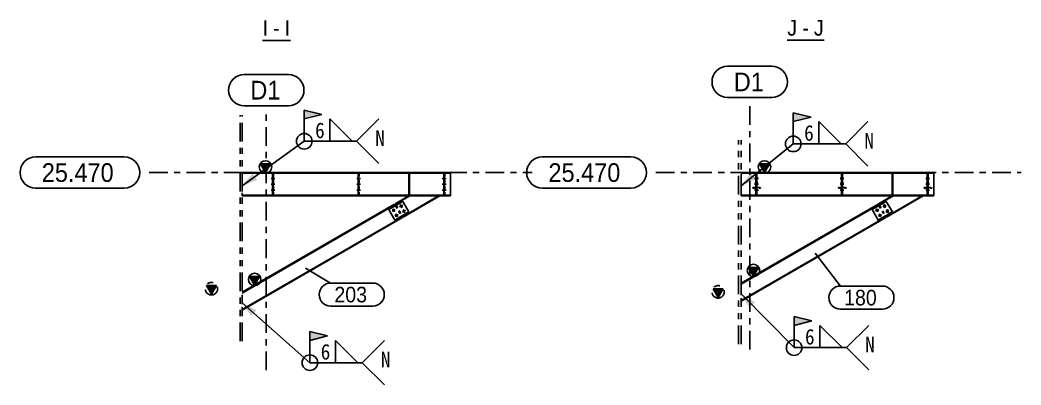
# Model space of a CAD drawing. Header units: millimetres. Extents: x 0 to 594, y 0 to 420.
# Drawn here: x 303.9 to 464.7, y 190.4 to 248.9 of the extents above; entities that cross this region are included whole.
import ezdxf

# ---------------------------------------------------------------- set-up
doc = ezdxf.new("R2010")
doc.units = ezdxf.units.MM
doc.header["$MEASUREMENT"] = 0
for name, pattern in [('XKITLINE00', [0]), ('XKITLINE02', [4, 2, -2]), ('XKITLINE03', [6, 3, -1, 1, -1]), ('XKITLINE04', [3, 0.5, -0.5, 0.5, -0.5, 0.5, -0.5]), ('XKITLINE05', [8, 3, -1, 1, -1, 1, -1])]:
    doc.linetypes.add(name, pattern=pattern)
for name, color, linetype in [('grid', 7, 'Continuous'), ('mark', 7, 'Continuous'), ('part1', 7, 'Continuous'), ('view', 7, 'Continuous'), ('weld', 7, 'Continuous')]:
    doc.layers.add(name, color=color, linetype=linetype)
doc.styles.add('STYLE_1', font='ARIAL.TTF', dxfattribs={"height": 0.2})
doc.styles.add('STYLE_4', font='SIMFANG.TTF', dxfattribs={"height": 0.2})

# ---------------------------------------------------------------- blocks, each defined once
blk = doc.blocks.new('*D1062')
at = {"layer": 'grid', "color": 4, "linetype": 'XKITLINE00'}
for p, q in [((332.86, 1366.14), (347.1, 1366.14)), ((332.86, 1361.14), (347.1, 1361.14))]:
    blk.add_line(p, q, dxfattribs=at)
at = {"layer": 'grid', "color": 4, "linetype": 'XKITLINE03'}
blk.add_line((351.1, 1363.64), (412.61, 1363.64), dxfattribs=at)
at = {"layer": 'grid', "color": 4, "linetype": 'XKITLINE00'}
for centre, start, end in [((332.86, 1363.64), 90, -90), ((347.1, 1363.64), -90, 90)]:
    blk.add_arc(centre, 2.5, start, end, dxfattribs=at)
at = {"layer": 'grid', "color": 4, "style": 'STYLE_1', "width": 0.9}
blk.add_text('25.470', height=3, dxfattribs=at).set_placement((333.86, 1362.14))
blk = doc.blocks.new('*D1063')
at = {"layer": 'weld', "color": 1, "linetype": 'XKITLINE00'}
for p, q in [((376.9, 1333.16), (366.03, 1342.75)), ((376.9, 1333.16), (376.9, 1338.16)), ((376.9, 1338.16), (379.75, 1337.45)), ((376.9, 1336.74), (379.75, 1337.45)), ((384.6, 1333.16), (381.03, 1336.74)), ((381.03, 1336.74), (381.03, 1333.16)), ((385.31, 1333.16), (388.89, 1336.74)), ((376.9, 1333.16), (385.31, 1333.16)), ((381.03, 1333.16), (384.6, 1333.16)), ((385.31, 1333.16), (388.89, 1329.59))]:
    blk.add_line(p, q, dxfattribs=at)
for start, end in [(90, -90), (-90, 90)]:
    blk.add_arc((376.9, 1333.16), 1.25, start, end, dxfattribs=at)
at = {"layer": 'weld', "color": 1}
for points in [[(366.03, 1342.75), (368.32, 1341.56), (366.03, 1342.75), (367.49, 1340.63)], [(376.9, 1336.74), (376.9, 1338.16), (376.9, 1336.74), (379.75, 1337.45)]]:
    blk.add_solid(points, dxfattribs=at)
at = {"layer": 'weld', "color": 1, "style": 'STYLE_4', "width": 0.9}
for s, p in [('6', (378.65, 1333.66)), ('N', (388.31, 1332.41))]:
    blk.add_text(s, height=2.5, dxfattribs=at).set_placement(p)
blk = doc.blocks.new('*D1064')
at = {"layer": 'weld', "color": 1, "linetype": 'XKITLINE00'}
for p, q in [((376, 1368.66), (376, 1373.66)), ((376, 1373.66), (378.85, 1372.95)), ((376, 1372.23), (378.85, 1372.95)), ((383.7, 1368.66), (380.13, 1372.23)), ((380.13, 1372.23), (380.13, 1368.66)), ((384.41, 1368.66), (387.99, 1372.23)), ((376, 1368.66), (366.03, 1361.51)), ((376, 1368.66), (384.41, 1368.66)), ((380.13, 1368.66), (383.7, 1368.66)), ((384.41, 1368.66), (387.99, 1365.09))]:
    blk.add_line(p, q, dxfattribs=at)
for start, end in [(90, -90), (-90, 90)]:
    blk.add_arc((376, 1368.66), 1.25, start, end, dxfattribs=at)
at = {"layer": 'weld', "color": 1}
for points in [[(376, 1372.23), (376, 1373.66), (376, 1372.23), (378.85, 1372.95)], [(366.03, 1361.51), (367.7, 1363.48), (366.03, 1361.51), (368.42, 1362.46)]]:
    blk.add_solid(points, dxfattribs=at)
at = {"layer": 'weld', "color": 1, "style": 'STYLE_4', "width": 0.9}
for s, p in [('6', (377.75, 1369.16)), ('N', (387.41, 1367.91))]:
    blk.add_text(s, height=2.5, dxfattribs=at).set_placement(p)
blk = doc.blocks.new('*D1065')
at = {"layer": 'grid', "color": 4, "linetype": 'XKITLINE00'}
for p, q in [((366.35, 1379.35), (373.46, 1379.35)), ((366.35, 1374.35), (373.46, 1374.35))]:
    blk.add_line(p, q, dxfattribs=at)
at = {"layer": 'grid', "color": 4, "linetype": 'XKITLINE03'}
blk.add_line((369.9, 1331.94), (369.9, 1373.35), dxfattribs=at)
at = {"layer": 'grid', "color": 4, "linetype": 'XKITLINE00'}
for centre, start, end in [((366.35, 1376.85), 90, -90), ((373.46, 1376.85), -90, 90)]:
    blk.add_arc(centre, 2.5, start, end, dxfattribs=at)
at = {"layer": 'grid', "color": 4, "style": 'STYLE_1', "width": 0.9}
blk.add_text('D1', height=3, dxfattribs=at).set_placement((367.35, 1375.35))
blk = doc.blocks.new('*D1066')
at = {"layer": 'mark', "color": 1, "linetype": 'XKITLINE00'}
for p, q in [((376.21, 1348.34), (380.24, 1345.93)), ((380.24, 1345.93), (387, 1345.93)), ((380.24, 1345.93), (380.24, 1345.93)), ((380.24, 1342.23), (387, 1342.23))]:
    blk.add_line(p, q, dxfattribs=at)
for centre, start, end in [((380.24, 1344.08), 90, -90), ((387, 1344.08), -90, 90)]:
    blk.add_arc(centre, 1.85, start, end, dxfattribs=at)
at = {"layer": 'mark', "color": 1, "style": 'STYLE_1', "width": 0.9}
blk.add_text('203', height=2.5, dxfattribs=at).set_placement((380.84, 1342.83))
blk = doc.blocks.new('*D1067')
at = {"layer": 'part1', "color": 6, "linetype": 'XKITLINE05'}
for p, q in [((365.72, 1336.62), (365.72, 1372.85)), ((366.03, 1336.62), (366.03, 1372.85)), ((361.1, 1344.12), (360.3, 1345.52)), ((360.3, 1345.52), (361.9, 1345.52)), ((361.9, 1345.52), (361.1, 1344.12))]:
    blk.add_line(p, q, dxfattribs=at)
blk.add_circle((361.1, 1345.02), 1, dxfattribs=at)
at = {"layer": 'part1', "color": 6}
blk.add_solid([(360.3, 1345.52), (361.9, 1345.52), (360.3, 1345.52), (361.1, 1344.12)], dxfattribs=at)
blk = doc.blocks.new('*D1068')
at = {"layer": 'part1', "color": 0, "linetype": 'XKITLINE00'}
for p, q in [((384.64, 1360), (384.64, 1363.53)), ((384.64, 1363.53), (384.74, 1363.53)), ((384.74, 1360), (384.74, 1363.53)), ((384.64, 1360), (384.74, 1360))]:
    blk.add_line(p, q, dxfattribs=at)
at = {"layer": 'part1', "color": 2, "linetype": 'XKITLINE04'}
for p, q in [((384.64, 1363.34), (384.74, 1363.34)), ((384.64, 1360.19), (384.74, 1360.19))]:
    blk.add_line(p, q, dxfattribs=at)
blk = doc.blocks.new('*D1069')
at = {"layer": 'part1', "color": 2, "linetype": 'XKITLINE04'}
for p, q in [((384.64, 1363.34), (384.64, 1363.53)), ((384.64, 1363.53), (384.74, 1363.53)), ((384.64, 1363.39), (384.74, 1363.39)), ((384.64, 1360), (384.64, 1363.34)), ((384.64, 1363.33), (384.64, 1363.34)), ((384.64, 1363.34), (384.74, 1363.34)), ((384.64, 1363.33), (384.74, 1363.33)), ((384.64, 1360.2), (384.64, 1363.33)), ((384.64, 1363.33), (384.74, 1363.33)), ((384.64, 1363.33), (384.64, 1363.33)), ((384.74, 1363.34), (384.74, 1363.53)), ((384.74, 1360), (384.74, 1363.34)), ((384.74, 1363.33), (384.74, 1363.34)), ((384.74, 1360.2), (384.74, 1363.33)), ((384.74, 1363.33), (384.74, 1363.33)), ((384.64, 1360.2), (384.74, 1360.2)), ((384.64, 1360.2), (384.74, 1360.2)), ((384.64, 1360.19), (384.74, 1360.19)), ((384.64, 1360.14), (384.74, 1360.14)), ((384.64, 1360), (384.74, 1360))]:
    blk.add_line(p, q, dxfattribs=at)
blk = doc.blocks.new('*D1070')
at = {"layer": 'part1', "color": 0, "linetype": 'XKITLINE00'}
for p, q in [((370.89, 1360), (370.89, 1363.53)), ((370.89, 1363.53), (370.99, 1363.53)), ((370.99, 1360), (370.99, 1363.53)), ((370.89, 1360), (370.99, 1360))]:
    blk.add_line(p, q, dxfattribs=at)
at = {"layer": 'part1', "color": 2, "linetype": 'XKITLINE04'}
for p, q in [((370.89, 1363.34), (370.99, 1363.34)), ((370.89, 1360.19), (370.99, 1360.19))]:
    blk.add_line(p, q, dxfattribs=at)
blk = doc.blocks.new('*D1071')
at = {"layer": 'part1', "color": 2, "linetype": 'XKITLINE04'}
for p, q in [((370.89, 1363.34), (370.89, 1363.53)), ((370.89, 1363.53), (370.99, 1363.53)), ((370.89, 1363.39), (370.99, 1363.39)), ((370.89, 1360), (370.89, 1363.34)), ((370.89, 1363.33), (370.89, 1363.34)), ((370.89, 1363.34), (370.99, 1363.34)), ((370.89, 1363.33), (370.99, 1363.33)), ((370.89, 1360.2), (370.89, 1363.33)), ((370.89, 1363.33), (370.99, 1363.33)), ((370.89, 1363.33), (370.89, 1363.33)), ((370.99, 1363.34), (370.99, 1363.53)), ((370.99, 1360), (370.99, 1363.34)), ((370.99, 1363.33), (370.99, 1363.34)), ((370.99, 1360.2), (370.99, 1363.33)), ((370.99, 1363.33), (370.99, 1363.33)), ((370.89, 1360.2), (370.99, 1360.2)), ((370.89, 1360.2), (370.99, 1360.2)), ((370.89, 1360.19), (370.99, 1360.19)), ((370.89, 1360.14), (370.99, 1360.14)), ((370.89, 1360), (370.99, 1360))]:
    blk.add_line(p, q, dxfattribs=at)
blk = doc.blocks.new('*D1072')
at = {"layer": 'part1', "color": 0, "linetype": 'XKITLINE00'}
for p, q in [((392.78, 1363.53), (392.88, 1363.53)), ((392.78, 1360), (392.78, 1363.53)), ((392.88, 1360), (392.88, 1363.53)), ((392.78, 1360), (392.88, 1360))]:
    blk.add_line(p, q, dxfattribs=at)
at = {"layer": 'part1', "color": 2, "linetype": 'XKITLINE04'}
for p, q in [((392.78, 1363.28), (392.88, 1363.28)), ((392.78, 1360.25), (392.88, 1360.25))]:
    blk.add_line(p, q, dxfattribs=at)
blk = doc.blocks.new('*D1073')
at = {"layer": 'part1', "color": 2, "linetype": 'XKITLINE04'}
for p, q in [((392.78, 1360), (392.78, 1363.53)), ((392.78, 1363.53), (392.88, 1363.53)), ((392.78, 1363.28), (392.88, 1363.28)), ((392.88, 1360), (392.88, 1363.53)), ((392.78, 1360.25), (392.88, 1360.25)), ((392.78, 1360), (392.88, 1360))]:
    blk.add_line(p, q, dxfattribs=at)
blk = doc.blocks.new('*D1074')
at = {"layer": 'part1', "color": 0, "linetype": 'XKITLINE00'}
for p, q in [((390.62, 1358.64), (392.78, 1359.89)), ((390.67, 1358.55), (392.98, 1359.89)), ((391.82, 1356.56), (397.58, 1359.89)), ((391.87, 1356.47), (397.78, 1359.89)), ((390.62, 1358.64), (390.76, 1358.4)), ((391.73, 1356.72), (391.87, 1356.47))]:
    blk.add_line(p, q, dxfattribs=at)
at = {"layer": 'part1', "color": 2, "linetype": 'XKITLINE04'}
for p, q in [((392.78, 1359.89), (397.78, 1359.89)), ((390.76, 1358.4), (391.87, 1356.47))]:
    blk.add_line(p, q, dxfattribs=at)
blk = doc.blocks.new('*D1075')
at = {"layer": 'part1', "color": 0, "linetype": 'XKITLINE00'}
for p, q in [((369.78, 1363.64), (368.98, 1365.04)), ((368.98, 1365.04), (370.58, 1365.04)), ((370.58, 1365.04), (369.78, 1363.64)), ((366.03, 1363.64), (399.47, 1363.64)), ((366.03, 1363.53), (399.47, 1363.53)), ((399.47, 1359.89), (399.47, 1363.64)), ((366.03, 1360), (399.47, 1360)), ((366.03, 1359.89), (399.47, 1359.89))]:
    blk.add_line(p, q, dxfattribs=at)
at = {"layer": 'part1', "color": 2, "linetype": 'XKITLINE04'}
blk.add_line((366.03, 1359.89), (366.03, 1363.64), dxfattribs=at)
at = {"layer": 'part1', "color": 0, "linetype": 'XKITLINE00'}
blk.add_circle((369.78, 1364.54), 1, dxfattribs=at)
at = {"layer": 'part1', "color": 0}
blk.add_solid([(368.98, 1365.04), (370.58, 1365.04), (368.98, 1365.04), (369.78, 1363.64)], dxfattribs=at)
blk = doc.blocks.new('*D1076')
at = {"layer": 'part1', "color": 0, "linetype": 'XKITLINE00'}
for p, q in [((366.03, 1344.44), (390.51, 1358.58)), ((366.03, 1344.33), (390.56, 1358.49)), ((390.51, 1358.58), (390.65, 1358.33)), ((391.62, 1356.65), (391.76, 1356.41)), ((366.03, 1341.67), (391.71, 1356.5)), ((366.03, 1341.56), (391.76, 1356.41)), ((368.03, 1345.6), (367.23, 1347)), ((367.23, 1347), (368.83, 1347)), ((368.83, 1347), (368.03, 1345.6))]:
    blk.add_line(p, q, dxfattribs=at)
at = {"layer": 'part1', "color": 2, "linetype": 'XKITLINE04'}
for p, q in [((390.65, 1358.33), (391.62, 1356.65)), ((366.03, 1341.56), (366.03, 1344.44))]:
    blk.add_line(p, q, dxfattribs=at)
at = {"layer": 'part1', "color": 0, "linetype": 'XKITLINE00'}
blk.add_circle((368.03, 1346.5), 1, dxfattribs=at)
at = {"layer": 'part1', "color": 0}
blk.add_solid([(367.23, 1347), (368.83, 1347), (367.23, 1347), (368.03, 1345.6)], dxfattribs=at)
blk = doc.blocks.new('*D1077')
at = {"layer": 'part1', "color": 2, "linetype": 'XKITLINE04'}
for p, q in [((398.39, 1363.34), (398.39, 1363.53)), ((398.39, 1363.53), (398.49, 1363.53)), ((398.39, 1363.39), (398.49, 1363.39)), ((398.39, 1360), (398.39, 1363.34)), ((398.39, 1363.33), (398.39, 1363.34)), ((398.39, 1363.34), (398.49, 1363.34)), ((398.39, 1363.33), (398.49, 1363.33)), ((398.39, 1360.2), (398.39, 1363.33)), ((398.39, 1363.33), (398.49, 1363.33)), ((398.39, 1363.33), (398.39, 1363.33)), ((398.49, 1363.34), (398.49, 1363.53)), ((398.49, 1360), (398.49, 1363.34)), ((398.49, 1363.33), (398.49, 1363.34)), ((398.49, 1360.2), (398.49, 1363.33)), ((398.49, 1363.33), (398.49, 1363.33)), ((398.39, 1360.2), (398.49, 1360.2)), ((398.39, 1360.2), (398.49, 1360.2)), ((398.39, 1360.19), (398.49, 1360.19)), ((398.39, 1360.14), (398.49, 1360.14)), ((398.39, 1360), (398.49, 1360))]:
    blk.add_line(p, q, dxfattribs=at)
blk = doc.blocks.new('*D1078')
at = {"layer": 'part1', "color": 0, "linetype": 'XKITLINE00'}
for p, q in [((398.39, 1360), (398.39, 1363.53)), ((398.39, 1363.53), (398.49, 1363.53)), ((398.49, 1360), (398.49, 1363.53)), ((398.39, 1360), (398.49, 1360))]:
    blk.add_line(p, q, dxfattribs=at)
at = {"layer": 'part1', "color": 2, "linetype": 'XKITLINE04'}
for p, q in [((398.39, 1363.34), (398.49, 1363.34)), ((398.39, 1360.19), (398.49, 1360.19))]:
    blk.add_line(p, q, dxfattribs=at)
blk = doc.blocks.new('*D1079')
at = {"layer": 'part1', "color": 2, "linetype": 'XKITLINE04'}
for p, q in [((389.57, 1357.71), (391.84, 1359.02)), ((391.84, 1359.02), (392.81, 1357.34)), ((389.57, 1357.71), (390.53, 1356.03)), ((390.53, 1356.03), (392.81, 1357.34))]:
    blk.add_line(p, q, dxfattribs=at)
blk = doc.blocks.new('*D1080')
at = {"layer": 'part1', "color": 0, "linetype": 'XKITLINE00'}
for p, q in [((389.57, 1357.71), (391.84, 1359.02)), ((391.84, 1359.02), (392.81, 1357.34)), ((389.57, 1357.71), (390.53, 1356.03)), ((390.53, 1356.03), (392.81, 1357.34))]:
    blk.add_line(p, q, dxfattribs=at)
blk = doc.blocks.new('*D1081')
at = {"layer": 'part1', "color": 0, "linetype": 'XKITLINE00'}
for p, q in [((391.29, 1358.12), (391.81, 1358.42)), ((391.4, 1358.53), (391.7, 1358.01)), ((391.76, 1357.31), (392.28, 1357.61)), ((391.87, 1357.72), (392.17, 1357.2))]:
    blk.add_line(p, q, dxfattribs=at)
for centre in [(391.55, 1358.27), (392.02, 1357.46)]:
    blk.add_circle(centre, 0.15, dxfattribs=at)
blk = doc.blocks.new('*D1082')
at = {"layer": 'part1', "color": 0, "linetype": 'XKITLINE00'}
for p, q in [((390.62, 1357.74), (390.1, 1357.44)), ((390.51, 1357.33), (390.21, 1357.85)), ((391.09, 1356.93), (390.57, 1356.63)), ((390.98, 1356.52), (390.68, 1357.04))]:
    blk.add_line(p, q, dxfattribs=at)
for centre in [(390.36, 1357.59), (390.83, 1356.78)]:
    blk.add_circle(centre, 0.15, dxfattribs=at)
blk = doc.blocks.new('*D1083')
at = {"layer": 'part1', "color": 2, "linetype": 'XKITLINE04'}
for p, q in [((397.59, 1363.64), (399.47, 1363.64)), ((397.59, 1363.53), (397.59, 1363.64)), ((397.59, 1363.53), (398.49, 1363.53)), ((398.49, 1360), (398.49, 1363.53)), ((398.57, 1360), (398.57, 1363.53)), ((398.57, 1363.53), (399.47, 1363.53)), ((399.47, 1363.53), (399.47, 1363.64)), ((397.59, 1360), (398.49, 1360)), ((397.59, 1359.89), (397.59, 1360)), ((397.59, 1359.89), (399.47, 1359.89)), ((398.57, 1360), (399.47, 1360)), ((399.47, 1359.89), (399.47, 1360))]:
    blk.add_line(p, q, dxfattribs=at)
blk = doc.blocks.new('*D1084')
at = {"layer": 'part1', "color": 2, "linetype": 'XKITLINE04'}
for p, q in [((370.09, 1363.64), (371.97, 1363.64)), ((370.09, 1363.53), (370.09, 1363.64)), ((370.09, 1363.53), (370.99, 1363.53)), ((370.99, 1360), (370.99, 1363.53)), ((371.07, 1360), (371.07, 1363.53)), ((371.07, 1363.53), (371.97, 1363.53)), ((371.97, 1363.53), (371.97, 1363.64)), ((370.09, 1360), (370.99, 1360)), ((370.09, 1359.89), (370.09, 1360)), ((370.09, 1359.89), (371.97, 1359.89)), ((371.07, 1360), (371.97, 1360)), ((371.97, 1359.89), (371.97, 1360))]:
    blk.add_line(p, q, dxfattribs=at)
blk = doc.blocks.new('*D1085')
at = {"layer": 'part1', "color": 2, "linetype": 'XKITLINE04'}
for p, q in [((383.84, 1363.64), (385.72, 1363.64)), ((383.84, 1363.53), (383.84, 1363.64)), ((383.84, 1363.53), (384.74, 1363.53)), ((384.74, 1360), (384.74, 1363.53)), ((384.82, 1360), (384.82, 1363.53)), ((384.82, 1363.53), (385.72, 1363.53)), ((385.72, 1363.53), (385.72, 1363.64)), ((383.84, 1360), (384.74, 1360)), ((383.84, 1359.89), (383.84, 1360)), ((383.84, 1359.89), (385.72, 1359.89)), ((384.82, 1360), (385.72, 1360)), ((385.72, 1359.89), (385.72, 1360))]:
    blk.add_line(p, q, dxfattribs=at)
blk = doc.blocks.new('*D1086')
at = {"layer": 'part1', "color": 0, "linetype": 'XKITLINE02'}
for p, q in [((398.79, 1362.7), (398.17, 1362.7)), ((398.79, 1361.76), (398.17, 1361.76)), ((398.79, 1360.83), (398.17, 1360.83))]:
    blk.add_line(p, q, dxfattribs=at)
blk = doc.blocks.new('*D1087')
at = {"layer": 'part1', "color": 0, "linetype": 'XKITLINE02'}
for p, q in [((385.04, 1362.7), (384.42, 1362.7)), ((385.04, 1361.76), (384.42, 1361.76)), ((385.04, 1360.83), (384.42, 1360.83))]:
    blk.add_line(p, q, dxfattribs=at)
blk = doc.blocks.new('*D1088')
at = {"layer": 'part1', "color": 0, "linetype": 'XKITLINE02'}
for p, q in [((371.29, 1362.7), (370.67, 1362.7)), ((371.29, 1361.76), (370.67, 1361.76)), ((371.29, 1360.83), (370.67, 1360.83))]:
    blk.add_line(p, q, dxfattribs=at)
blk = doc.blocks.new('*D1089')
at = {"layer": 'view', "color": 2, "linetype": 'XKITLINE00'}
blk.add_line((369.31, 1384.81), (373.77, 1384.81), dxfattribs=at)
at = {"layer": 'view', "color": 3, "style": 'STYLE_1', "width": 0.9}
for s, p in [('I', (369.31, 1385.56)), ('I', (372.85, 1385.56)), ('-', (370.99, 1385.56))]:
    blk.add_text(s, height=2.5, dxfattribs=at).set_placement(p)
blk = doc.blocks.new('*D1090')
at = {"layer": 'grid', "color": 4, "linetype": 'XKITLINE00'}
for p, q in [((414.22, 1366.14), (428.46, 1366.14)), ((414.22, 1361.14), (428.46, 1361.14))]:
    blk.add_line(p, q, dxfattribs=at)
at = {"layer": 'grid', "color": 4, "linetype": 'XKITLINE03'}
blk.add_line((432.46, 1363.64), (491.1, 1363.64), dxfattribs=at)
at = {"layer": 'grid', "color": 4, "linetype": 'XKITLINE00'}
for centre, start, end in [((414.22, 1363.64), 90, -90), ((428.46, 1363.64), -90, 90)]:
    blk.add_arc(centre, 2.5, start, end, dxfattribs=at)
at = {"layer": 'grid', "color": 4, "style": 'STYLE_1', "width": 0.9}
blk.add_text('25.470', height=3, dxfattribs=at).set_placement((415.22, 1362.14))
blk = doc.blocks.new('*D1091')
at = {"layer": 'weld', "color": 1, "linetype": 'XKITLINE00'}
for p, q in [((454.67, 1335.57), (446.16, 1344.19)), ((454.67, 1335.57), (454.67, 1340.57)), ((454.67, 1340.57), (457.52, 1339.85)), ((454.67, 1339.14), (457.52, 1339.85)), ((462.37, 1335.57), (458.8, 1339.14)), ((458.8, 1339.14), (458.8, 1335.57)), ((463.08, 1335.57), (466.66, 1339.14)), ((454.67, 1335.57), (463.08, 1335.57)), ((458.8, 1335.57), (462.37, 1335.57)), ((463.08, 1335.57), (466.66, 1332))]:
    blk.add_line(p, q, dxfattribs=at)
for start, end in [(90, -90), (-90, 90)]:
    blk.add_arc((454.67, 1335.57), 1.25, start, end, dxfattribs=at)
at = {"layer": 'weld', "color": 1}
for points in [[(446.16, 1344.19), (448.36, 1342.85), (446.16, 1344.19), (447.47, 1341.97)], [(454.67, 1339.14), (454.67, 1340.57), (454.67, 1339.14), (457.52, 1339.85)]]:
    blk.add_solid(points, dxfattribs=at)
at = {"layer": 'weld', "color": 1, "style": 'STYLE_4', "width": 0.9}
for s, p in [('6', (456.42, 1336.07)), ('N', (466.08, 1334.82))]:
    blk.add_text(s, height=2.5, dxfattribs=at).set_placement(p)
blk = doc.blocks.new('*D1092')
at = {"layer": 'weld', "color": 1, "linetype": 'XKITLINE00'}
for p, q in [((454.53, 1368.24), (454.53, 1373.24)), ((454.53, 1373.24), (457.39, 1372.52)), ((454.53, 1371.81), (457.39, 1372.52)), ((462.24, 1368.24), (458.66, 1371.81)), ((458.66, 1371.81), (458.66, 1368.24)), ((462.95, 1368.24), (466.52, 1371.81)), ((454.53, 1368.24), (446.16, 1361.51)), ((454.53, 1368.24), (462.95, 1368.24)), ((458.66, 1368.24), (462.24, 1368.24)), ((462.95, 1368.24), (466.52, 1364.67))]:
    blk.add_line(p, q, dxfattribs=at)
for start, end in [(90, -90), (-90, 90)]:
    blk.add_arc((454.53, 1368.24), 1.25, start, end, dxfattribs=at)
at = {"layer": 'weld', "color": 1}
for points in [[(454.53, 1371.81), (454.53, 1373.24), (454.53, 1371.81), (457.39, 1372.52)], [(446.16, 1361.51), (447.72, 1363.57), (446.16, 1361.51), (448.5, 1362.59)]]:
    blk.add_solid(points, dxfattribs=at)
at = {"layer": 'weld', "color": 1, "style": 'STYLE_4', "width": 0.9}
for s, p in [('6', (456.28, 1368.74)), ('N', (465.95, 1367.49))]:
    blk.add_text(s, height=2.5, dxfattribs=at).set_placement(p)
blk = doc.blocks.new('*D1093')
at = {"layer": 'grid', "color": 4, "linetype": 'XKITLINE00'}
for p, q in [((443.98, 1380.67), (451.09, 1380.67)), ((443.98, 1375.67), (451.09, 1375.67))]:
    blk.add_line(p, q, dxfattribs=at)
at = {"layer": 'grid', "color": 4, "linetype": 'XKITLINE03'}
blk.add_line((447.53, 1335.29), (447.53, 1374.67), dxfattribs=at)
at = {"layer": 'grid', "color": 4, "linetype": 'XKITLINE00'}
for centre, start, end in [((443.98, 1378.17), 90, -90), ((451.09, 1378.17), -90, 90)]:
    blk.add_arc(centre, 2.5, start, end, dxfattribs=at)
at = {"layer": 'grid', "color": 4, "style": 'STYLE_1', "width": 0.9}
blk.add_text('D1', height=3, dxfattribs=at).set_placement((444.98, 1376.67))
blk = doc.blocks.new('*D1094')
at = {"layer": 'mark', "color": 1, "linetype": 'XKITLINE00'}
for p, q in [((458.06, 1350.71), (462.09, 1345.44)), ((462.09, 1345.44), (468.85, 1345.44)), ((462.09, 1345.44), (462.09, 1345.44)), ((462.09, 1341.74), (468.85, 1341.74))]:
    blk.add_line(p, q, dxfattribs=at)
for centre, start, end in [((462.09, 1343.59), 90, -90), ((468.85, 1343.59), -90, 90)]:
    blk.add_arc(centre, 1.85, start, end, dxfattribs=at)
at = {"layer": 'mark', "color": 1, "style": 'STYLE_1', "width": 0.9}
blk.add_text('180', height=2.5, dxfattribs=at).set_placement((462.69, 1342.34))
blk = doc.blocks.new('*D1095')
at = {"layer": 'part1', "color": 2, "linetype": 'XKITLINE04'}
for p, q in [((461.78, 1363.64), (463.03, 1363.64)), ((461.78, 1363.54), (461.78, 1363.64)), ((461.78, 1363.54), (462.37, 1363.54)), ((462.37, 1361.24), (462.37, 1363.54)), ((462.44, 1361.24), (462.44, 1363.54)), ((462.44, 1363.54), (463.03, 1363.54)), ((463.03, 1363.54), (463.03, 1363.64)), ((461.78, 1361.24), (462.37, 1361.24)), ((461.78, 1361.14), (461.78, 1361.24)), ((461.78, 1361.14), (463.03, 1361.14)), ((462.44, 1361.24), (463.03, 1361.24)), ((463.03, 1361.14), (463.03, 1361.24))]:
    blk.add_line(p, q, dxfattribs=at)
blk = doc.blocks.new('*D1096')
at = {"layer": 'part1', "color": 0, "linetype": 'XKITLINE00'}
for p, q in [((475.22, 1363.53), (475.22, 1363.64)), ((475.22, 1363.64), (477.09, 1363.64)), ((475.22, 1363.53), (476.12, 1363.53)), ((476.12, 1360), (476.12, 1363.53)), ((476.2, 1363.53), (477.09, 1363.53)), ((476.2, 1360), (476.2, 1363.53)), ((477.09, 1363.53), (477.09, 1363.64)), ((475.22, 1360), (476.12, 1360)), ((475.22, 1359.89), (475.22, 1360)), ((475.22, 1359.89), (477.09, 1359.89)), ((476.2, 1360), (477.09, 1360)), ((477.09, 1359.89), (477.09, 1360))]:
    blk.add_line(p, q, dxfattribs=at)
blk = doc.blocks.new('*D1097')
at = {"layer": 'part1', "color": 2, "linetype": 'XKITLINE04'}
for p, q in [((475.53, 1363.64), (476.78, 1363.64)), ((475.53, 1363.54), (475.53, 1363.64)), ((475.53, 1363.54), (476.12, 1363.54)), ((476.12, 1361.24), (476.12, 1363.54)), ((476.19, 1361.24), (476.19, 1363.54)), ((476.19, 1363.54), (476.78, 1363.54)), ((476.78, 1363.54), (476.78, 1363.64)), ((475.53, 1361.24), (476.12, 1361.24)), ((475.53, 1361.14), (475.53, 1361.24)), ((475.53, 1361.14), (476.78, 1361.14)), ((476.19, 1361.24), (476.78, 1361.24)), ((476.78, 1361.14), (476.78, 1361.24))]:
    blk.add_line(p, q, dxfattribs=at)
blk = doc.blocks.new('*D1098')
at = {"layer": 'part1', "color": 0, "linetype": 'XKITLINE00'}
for p, q in [((447.72, 1363.53), (447.72, 1363.64)), ((447.72, 1363.64), (449.59, 1363.64)), ((447.72, 1363.53), (448.62, 1363.53)), ((448.62, 1360), (448.62, 1363.53)), ((448.7, 1363.53), (449.59, 1363.53)), ((448.7, 1360), (448.7, 1363.53)), ((449.59, 1363.53), (449.59, 1363.64)), ((447.72, 1360), (448.62, 1360)), ((447.72, 1359.89), (447.72, 1360)), ((447.72, 1359.89), (449.59, 1359.89)), ((448.7, 1360), (449.59, 1360)), ((449.59, 1359.89), (449.59, 1360))]:
    blk.add_line(p, q, dxfattribs=at)
blk = doc.blocks.new('*D1099')
at = {"layer": 'part1', "color": 2, "linetype": 'XKITLINE04'}
for p, q in [((448.03, 1363.64), (449.28, 1363.64)), ((448.03, 1363.54), (448.03, 1363.64)), ((448.03, 1363.54), (448.62, 1363.54)), ((448.62, 1361.24), (448.62, 1363.54)), ((448.69, 1361.24), (448.69, 1363.54)), ((448.69, 1363.54), (449.28, 1363.54)), ((449.28, 1363.54), (449.28, 1363.64)), ((448.03, 1361.24), (448.62, 1361.24)), ((448.03, 1361.14), (448.03, 1361.24)), ((448.03, 1361.14), (449.28, 1361.14)), ((448.69, 1361.24), (449.28, 1361.24)), ((449.28, 1361.14), (449.28, 1361.24))]:
    blk.add_line(p, q, dxfattribs=at)
blk = doc.blocks.new('*D1100')
at = {"layer": 'part1', "color": 0, "linetype": 'XKITLINE00'}
for p, q in [((461.47, 1363.53), (461.47, 1363.64)), ((461.47, 1363.64), (463.34, 1363.64)), ((461.47, 1363.53), (462.37, 1363.53)), ((462.37, 1360), (462.37, 1363.53)), ((462.45, 1363.53), (463.34, 1363.53)), ((462.45, 1360), (462.45, 1363.53)), ((463.34, 1363.53), (463.34, 1363.64)), ((461.47, 1360), (462.37, 1360)), ((461.47, 1359.89), (461.47, 1360)), ((461.47, 1359.89), (463.34, 1359.89)), ((462.45, 1360), (463.34, 1360)), ((463.34, 1359.89), (463.34, 1360))]:
    blk.add_line(p, q, dxfattribs=at)
blk = doc.blocks.new('*D1101')
at = {"layer": 'part1', "color": 6, "linetype": 'XKITLINE05'}
for p, q in [((445.71, 1336.12), (445.71, 1368.83)), ((446.16, 1336.12), (446.16, 1368.83)), ((442.46, 1343.62), (441.66, 1345.02)), ((441.66, 1345.02), (443.26, 1345.02)), ((443.26, 1345.02), (442.46, 1343.62))]:
    blk.add_line(p, q, dxfattribs=at)
blk.add_circle((442.46, 1344.52), 1, dxfattribs=at)
at = {"layer": 'part1', "color": 6}
blk.add_solid([(441.66, 1345.02), (443.26, 1345.02), (441.66, 1345.02), (442.46, 1343.62)], dxfattribs=at)
blk = doc.blocks.new('*D1102')
at = {"layer": 'part1', "color": 0, "linetype": 'XKITLINE00'}
for p, q in [((446.16, 1345.89), (468.14, 1358.58)), ((446.16, 1345.77), (468.19, 1358.49)), ((468.14, 1358.58), (468.28, 1358.33)), ((469.25, 1356.65), (469.39, 1356.41)), ((446.16, 1343.12), (469.34, 1356.5)), ((446.16, 1343), (469.39, 1356.41)), ((448.15, 1347.04), (447.35, 1348.44)), ((447.35, 1348.44), (448.95, 1348.44)), ((448.95, 1348.44), (448.15, 1347.04))]:
    blk.add_line(p, q, dxfattribs=at)
at = {"layer": 'part1', "color": 2, "linetype": 'XKITLINE04'}
for p, q in [((468.28, 1358.33), (469.25, 1356.65)), ((446.16, 1343), (446.16, 1345.89))]:
    blk.add_line(p, q, dxfattribs=at)
at = {"layer": 'part1', "color": 0, "linetype": 'XKITLINE00'}
blk.add_circle((448.15, 1347.94), 1, dxfattribs=at)
at = {"layer": 'part1', "color": 0}
blk.add_solid([(447.35, 1348.44), (448.95, 1348.44), (447.35, 1348.44), (448.15, 1347.04)], dxfattribs=at)
blk = doc.blocks.new('*D1103')
at = {"layer": 'part1', "color": 0, "linetype": 'XKITLINE00'}
for p, q in [((449.91, 1363.64), (449.11, 1365.04)), ((449.11, 1365.04), (450.71, 1365.04)), ((450.71, 1365.04), (449.91, 1363.64)), ((446.16, 1363.64), (447.72, 1363.64)), ((446.16, 1363.53), (447.72, 1363.53)), ((449.59, 1363.64), (461.47, 1363.64)), ((449.59, 1363.53), (461.47, 1363.53)), ((463.34, 1363.64), (475.22, 1363.64)), ((463.34, 1363.53), (475.22, 1363.53)), ((477.09, 1360), (477.09, 1363.53)), ((446.16, 1360), (447.72, 1360)), ((446.16, 1359.89), (447.72, 1359.89)), ((449.59, 1360), (461.47, 1360)), ((449.59, 1359.89), (461.47, 1359.89)), ((463.34, 1360), (475.22, 1360)), ((463.34, 1359.89), (475.22, 1359.89))]:
    blk.add_line(p, q, dxfattribs=at)
at = {"layer": 'part1', "color": 2, "linetype": 'XKITLINE04'}
for p, q in [((446.16, 1359.89), (446.16, 1363.64)), ((447.72, 1363.64), (449.59, 1363.64)), ((447.72, 1363.53), (449.59, 1363.53)), ((461.47, 1363.64), (463.34, 1363.64)), ((461.47, 1363.53), (463.34, 1363.53)), ((475.22, 1363.64), (477.09, 1363.64)), ((475.22, 1363.53), (477.09, 1363.53)), ((477.09, 1363.53), (477.09, 1363.64)), ((447.72, 1360), (449.59, 1360)), ((447.72, 1359.89), (449.59, 1359.89)), ((461.47, 1360), (463.34, 1360)), ((461.47, 1359.89), (463.34, 1359.89)), ((475.22, 1360), (477.09, 1360)), ((475.22, 1359.89), (477.09, 1359.89)), ((477.09, 1359.89), (477.09, 1360))]:
    blk.add_line(p, q, dxfattribs=at)
at = {"layer": 'part1', "color": 0, "linetype": 'XKITLINE00'}
blk.add_circle((449.91, 1364.54), 1, dxfattribs=at)
at = {"layer": 'part1', "color": 0}
blk.add_solid([(449.11, 1365.04), (450.71, 1365.04), (449.11, 1365.04), (449.91, 1363.64)], dxfattribs=at)
blk = doc.blocks.new('*D1104')
at = {"layer": 'part1', "color": 0, "linetype": 'XKITLINE02'}
for p, q in [((476.36, 1362.76), (475.86, 1362.76)), ((476.36, 1362.01), (475.86, 1362.01))]:
    blk.add_line(p, q, dxfattribs=at)
blk = doc.blocks.new('*D1105')
at = {"layer": 'part1', "color": 0, "linetype": 'XKITLINE00'}
for p, q in [((470.41, 1363.53), (470.51, 1363.53)), ((470.41, 1360), (470.41, 1363.53)), ((470.51, 1360), (470.51, 1363.53)), ((470.41, 1360), (470.51, 1360))]:
    blk.add_line(p, q, dxfattribs=at)
at = {"layer": 'part1', "color": 2, "linetype": 'XKITLINE04'}
for p, q in [((470.41, 1363.28), (470.51, 1363.28)), ((470.41, 1360.25), (470.51, 1360.25))]:
    blk.add_line(p, q, dxfattribs=at)
blk = doc.blocks.new('*D1106')
at = {"layer": 'part1', "color": 2, "linetype": 'XKITLINE04'}
for p, q in [((470.41, 1360), (470.41, 1363.53)), ((470.41, 1363.53), (470.51, 1363.53)), ((470.41, 1363.28), (470.51, 1363.28)), ((470.51, 1360), (470.51, 1363.53)), ((470.41, 1360.25), (470.51, 1360.25)), ((470.41, 1360), (470.51, 1360))]:
    blk.add_line(p, q, dxfattribs=at)
blk = doc.blocks.new('*D1107')
at = {"layer": 'part1', "color": 0, "linetype": 'XKITLINE00'}
for p, q in [((468.24, 1358.64), (470.41, 1359.89)), ((468.29, 1358.55), (470.61, 1359.89)), ((469.44, 1356.56), (475.21, 1359.89)), ((469.49, 1356.47), (475.41, 1359.89)), ((468.24, 1358.64), (468.39, 1358.4)), ((469.35, 1356.72), (469.49, 1356.47))]:
    blk.add_line(p, q, dxfattribs=at)
at = {"layer": 'part1', "color": 2, "linetype": 'XKITLINE04'}
for p, q in [((470.41, 1359.89), (475.41, 1359.89)), ((468.39, 1358.4), (469.49, 1356.47))]:
    blk.add_line(p, q, dxfattribs=at)
blk = doc.blocks.new('*D1108')
at = {"layer": 'part1', "color": 0, "linetype": 'XKITLINE00'}
for p, q in [((476.02, 1363.34), (476.02, 1363.53)), ((476.02, 1363.39), (476.12, 1363.39)), ((476.02, 1363.33), (476.02, 1363.34)), ((476.02, 1363.33), (476.02, 1363.33)), ((476.02, 1363.33), (476.12, 1363.33)), ((476.02, 1360.2), (476.02, 1363.33)), ((476.02, 1360), (476.02, 1360.2)), ((476.02, 1360.2), (476.12, 1360.2)), ((476.02, 1360.14), (476.12, 1360.14))]:
    blk.add_line(p, q, dxfattribs=at)
at = {"layer": 'part1', "color": 2, "linetype": 'XKITLINE04'}
for p, q in [((476.02, 1363.53), (476.12, 1363.53)), ((476.02, 1363.33), (476.02, 1363.34)), ((476.02, 1363.34), (476.12, 1363.34)), ((476.02, 1363.33), (476.12, 1363.33)), ((476.12, 1363.34), (476.12, 1363.53)), ((476.12, 1360), (476.12, 1363.34)), ((476.12, 1363.33), (476.12, 1363.34)), ((476.12, 1360.2), (476.12, 1363.33)), ((476.12, 1363.33), (476.12, 1363.33)), ((476.02, 1360.2), (476.12, 1360.2)), ((476.02, 1360.14), (476.02, 1360.19)), ((476.02, 1360.19), (476.12, 1360.19)), ((476.02, 1360), (476.12, 1360))]:
    blk.add_line(p, q, dxfattribs=at)
blk = doc.blocks.new('*D1109')
at = {"layer": 'part1', "color": 0, "linetype": 'XKITLINE00'}
for p, q in [((475.79, 1362.7), (476.42, 1362.7)), ((475.79, 1361.76), (476.42, 1361.76)), ((475.79, 1360.83), (476.42, 1360.83))]:
    blk.add_line(p, q, dxfattribs=at)
blk = doc.blocks.new('*D1110')
at = {"layer": 'part1', "color": 2, "linetype": 'XKITLINE04'}
for p, q in [((476.02, 1360), (476.02, 1363.53)), ((476.02, 1363.53), (476.12, 1363.53)), ((476.02, 1363.34), (476.12, 1363.34)), ((476.02, 1363.33), (476.12, 1363.33)), ((476.02, 1363.26), (476.12, 1363.26)), ((476.12, 1360), (476.12, 1363.53)), ((476.12, 1363.27), (476.12, 1363.28)), ((476.12, 1363.26), (476.12, 1363.27)), ((476.02, 1361.51), (476.02, 1361.51)), ((476.02, 1361.5), (476.02, 1361.51)), ((476.02, 1361.51), (476.12, 1361.51)), ((476.02, 1361.45), (476.12, 1361.45)), ((476.02, 1360.19), (476.12, 1360.19)), ((476.02, 1360), (476.12, 1360))]:
    blk.add_line(p, q, dxfattribs=at)
blk = doc.blocks.new('*D1111')
at = {"layer": 'part1', "color": 2, "linetype": 'XKITLINE04'}
for p, q in [((467.19, 1357.71), (469.47, 1359.02)), ((469.47, 1359.02), (470.44, 1357.34)), ((467.19, 1357.71), (468.16, 1356.03)), ((468.16, 1356.03), (470.44, 1357.34))]:
    blk.add_line(p, q, dxfattribs=at)
blk = doc.blocks.new('*D1112')
at = {"layer": 'part1', "color": 0, "linetype": 'XKITLINE00'}
for p, q in [((467.19, 1357.71), (469.47, 1359.02)), ((469.47, 1359.02), (470.44, 1357.34)), ((467.19, 1357.71), (468.16, 1356.03)), ((468.16, 1356.03), (470.44, 1357.34))]:
    blk.add_line(p, q, dxfattribs=at)
blk = doc.blocks.new('*D1113')
at = {"layer": 'part1', "color": 0, "linetype": 'XKITLINE00'}
for p, q in [((468.92, 1358.12), (469.44, 1358.42)), ((469.03, 1358.53), (469.33, 1358.01)), ((469.39, 1357.31), (469.9, 1357.61)), ((469.5, 1357.72), (469.8, 1357.2))]:
    blk.add_line(p, q, dxfattribs=at)
for centre in [(469.18, 1358.27), (469.65, 1357.46)]:
    blk.add_circle(centre, 0.15, dxfattribs=at)
blk = doc.blocks.new('*D1114')
at = {"layer": 'part1', "color": 0, "linetype": 'XKITLINE00'}
for p, q in [((468.25, 1357.74), (467.73, 1357.44)), ((468.14, 1357.33), (467.84, 1357.85)), ((468.71, 1356.93), (468.19, 1356.63)), ((468.6, 1356.52), (468.3, 1357.04))]:
    blk.add_line(p, q, dxfattribs=at)
for centre in [(467.99, 1357.59), (468.45, 1356.78)]:
    blk.add_circle(centre, 0.15, dxfattribs=at)
blk = doc.blocks.new('*D1115')
at = {"layer": 'part1', "color": 0, "linetype": 'XKITLINE02'}
for p, q in [((448.86, 1362.76), (448.36, 1362.76)), ((448.86, 1362.01), (448.36, 1362.01))]:
    blk.add_line(p, q, dxfattribs=at)
blk = doc.blocks.new('*D1116')
at = {"layer": 'part1', "color": 2, "linetype": 'XKITLINE04'}
for p, q in [((448.52, 1360), (448.52, 1363.53)), ((448.52, 1363.53), (448.62, 1363.53)), ((448.52, 1363.34), (448.62, 1363.34)), ((448.52, 1363.33), (448.62, 1363.33)), ((448.52, 1363.26), (448.62, 1363.26)), ((448.62, 1360), (448.62, 1363.53)), ((448.62, 1363.27), (448.62, 1363.28)), ((448.62, 1363.26), (448.62, 1363.27)), ((448.52, 1361.51), (448.52, 1361.51)), ((448.52, 1361.5), (448.52, 1361.51)), ((448.52, 1361.51), (448.62, 1361.51)), ((448.52, 1361.45), (448.62, 1361.45)), ((448.52, 1360.19), (448.62, 1360.19)), ((448.52, 1360), (448.62, 1360))]:
    blk.add_line(p, q, dxfattribs=at)
blk = doc.blocks.new('*D1117')
at = {"layer": 'part1', "color": 0, "linetype": 'XKITLINE00'}
for p, q in [((448.29, 1362.7), (448.92, 1362.7)), ((448.29, 1361.76), (448.92, 1361.76)), ((448.29, 1360.83), (448.92, 1360.83))]:
    blk.add_line(p, q, dxfattribs=at)
blk = doc.blocks.new('*D1118')
at = {"layer": 'part1', "color": 0, "linetype": 'XKITLINE00'}
for p, q in [((448.52, 1363.34), (448.52, 1363.53)), ((448.52, 1363.39), (448.62, 1363.39)), ((448.52, 1363.33), (448.52, 1363.34)), ((448.52, 1363.33), (448.52, 1363.33)), ((448.52, 1363.33), (448.62, 1363.33)), ((448.52, 1360.2), (448.52, 1363.33)), ((448.52, 1360), (448.52, 1360.2)), ((448.52, 1360.2), (448.62, 1360.2)), ((448.52, 1360.14), (448.62, 1360.14))]:
    blk.add_line(p, q, dxfattribs=at)
at = {"layer": 'part1', "color": 2, "linetype": 'XKITLINE04'}
for p, q in [((448.52, 1363.53), (448.62, 1363.53)), ((448.52, 1363.33), (448.52, 1363.34)), ((448.52, 1363.34), (448.62, 1363.34)), ((448.52, 1363.33), (448.62, 1363.33)), ((448.62, 1363.34), (448.62, 1363.53)), ((448.62, 1360), (448.62, 1363.34)), ((448.62, 1363.33), (448.62, 1363.34)), ((448.62, 1360.2), (448.62, 1363.33)), ((448.62, 1363.33), (448.62, 1363.33)), ((448.52, 1360.2), (448.62, 1360.2)), ((448.52, 1360.14), (448.52, 1360.19)), ((448.52, 1360.19), (448.62, 1360.19)), ((448.52, 1360), (448.62, 1360))]:
    blk.add_line(p, q, dxfattribs=at)
blk = doc.blocks.new('*D1119')
at = {"layer": 'part1', "color": 0, "linetype": 'XKITLINE00'}
for p, q in [((462.27, 1363.34), (462.27, 1363.53)), ((462.27, 1363.39), (462.37, 1363.39)), ((462.27, 1363.33), (462.27, 1363.34)), ((462.27, 1363.33), (462.27, 1363.33)), ((462.27, 1363.33), (462.37, 1363.33)), ((462.27, 1360.2), (462.27, 1363.33)), ((462.27, 1360), (462.27, 1360.2)), ((462.27, 1360.2), (462.37, 1360.2)), ((462.27, 1360.14), (462.37, 1360.14))]:
    blk.add_line(p, q, dxfattribs=at)
at = {"layer": 'part1', "color": 2, "linetype": 'XKITLINE04'}
for p, q in [((462.27, 1363.53), (462.37, 1363.53)), ((462.27, 1363.33), (462.27, 1363.34)), ((462.27, 1363.34), (462.37, 1363.34)), ((462.27, 1363.33), (462.37, 1363.33)), ((462.37, 1363.34), (462.37, 1363.53)), ((462.37, 1360), (462.37, 1363.34)), ((462.37, 1363.33), (462.37, 1363.34)), ((462.37, 1360.2), (462.37, 1363.33)), ((462.37, 1363.33), (462.37, 1363.33)), ((462.27, 1360.2), (462.37, 1360.2)), ((462.27, 1360.14), (462.27, 1360.19)), ((462.27, 1360.19), (462.37, 1360.19)), ((462.27, 1360), (462.37, 1360))]:
    blk.add_line(p, q, dxfattribs=at)
blk = doc.blocks.new('*D1120')
at = {"layer": 'part1', "color": 0, "linetype": 'XKITLINE00'}
for p, q in [((462.04, 1362.7), (462.67, 1362.7)), ((462.04, 1361.76), (462.67, 1361.76)), ((462.04, 1360.83), (462.67, 1360.83))]:
    blk.add_line(p, q, dxfattribs=at)
blk = doc.blocks.new('*D1121')
at = {"layer": 'part1', "color": 2, "linetype": 'XKITLINE04'}
for p, q in [((462.27, 1360), (462.27, 1363.53)), ((462.27, 1363.53), (462.37, 1363.53)), ((462.27, 1363.34), (462.37, 1363.34)), ((462.27, 1363.33), (462.37, 1363.33)), ((462.27, 1363.26), (462.37, 1363.26)), ((462.37, 1360), (462.37, 1363.53)), ((462.37, 1363.27), (462.37, 1363.28)), ((462.37, 1363.26), (462.37, 1363.27)), ((462.27, 1361.51), (462.27, 1361.51)), ((462.27, 1361.5), (462.27, 1361.51)), ((462.27, 1361.51), (462.37, 1361.51)), ((462.27, 1361.45), (462.37, 1361.45)), ((462.27, 1360.19), (462.37, 1360.19)), ((462.27, 1360), (462.37, 1360))]:
    blk.add_line(p, q, dxfattribs=at)
blk = doc.blocks.new('*D1122')
at = {"layer": 'part1', "color": 0, "linetype": 'XKITLINE02'}
for p, q in [((462.61, 1362.76), (462.11, 1362.76)), ((462.61, 1362.01), (462.11, 1362.01))]:
    blk.add_line(p, q, dxfattribs=at)
blk = doc.blocks.new('*D1123')
at = {"layer": 'view', "color": 2, "linetype": 'XKITLINE00'}
blk.add_line((453.57, 1384.84), (459.51, 1384.84), dxfattribs=at)
at = {"layer": 'view', "color": 3, "style": 'STYLE_1', "width": 0.9}
for s, p in [('J', (453.57, 1385.59)), ('J', (457.84, 1385.59)), ('-', (455.98, 1385.59))]:
    blk.add_text(s, height=2.5, dxfattribs=at).set_placement(p)

msp = doc.modelspace()

# ---------------------------------------------------------------- block references
at = {"layer": 'grid'}
for name in ['*D1093', '*D1065', '*D1062', '*D1090']:
    msp.add_blockref(name, (-26.43, -1139.15), dxfattribs=at)
at = {"layer": 'mark'}
for name in ['*D1094', '*D1066']:
    msp.add_blockref(name, (-26.43, -1139.15), dxfattribs=at)
at = {"layer": 'part1'}
for name in ['*D1067', '*D1101', '*D1075', '*D1103', '*D1084', '*D1088', '*D1070', '*D1071', '*D1085', '*D1087', '*D1068', '*D1069', '*D1072', '*D1073', '*D1083', '*D1086', '*D1077', '*D1078', '*D1098', '*D1099', '*D1117', '*D1115', '*D1118', '*D1116', '*D1100', '*D1095', '*D1120', '*D1122', '*D1119', '*D1121', '*D1105', '*D1106', '*D1096', '*D1097', '*D1109', '*D1104', '*D1108', '*D1110', '*D1074', '*D1107', '*D1076', '*D1079', '*D1080', '*D1082', '*D1081', '*D1102', '*D1111', '*D1112', '*D1114', '*D1113']:
    msp.add_blockref(name, (-26.43, -1139.15), dxfattribs=at)
at = {"layer": 'view'}
for name in ['*D1089', '*D1123']:
    msp.add_blockref(name, (-26.43, -1139.15), dxfattribs=at)
at = {"layer": 'weld'}
for name in ['*D1064', '*D1092', '*D1091', '*D1063']:
    msp.add_blockref(name, (-26.43, -1139.15), dxfattribs=at)

doc.saveas('drawing.dxf')
